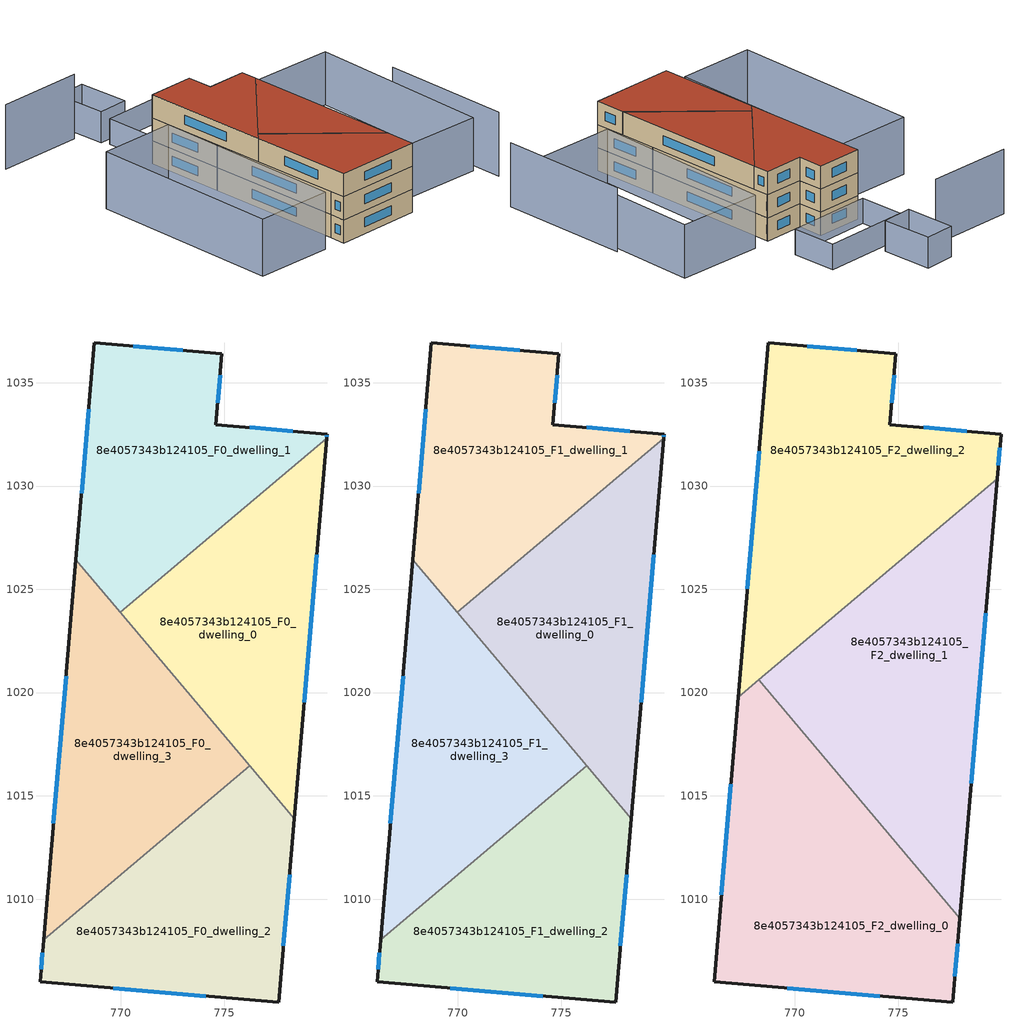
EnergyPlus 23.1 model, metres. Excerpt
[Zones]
8e4057343b124105_F0_dwelling_0
 floor ground (EU_floor_Construction): 779.96,1032.32 778.4,1013.9 769.97,1023.89 z0
 wall outside (EU_wall_Construction): 778.4,1013.9 779.96,1032.32 z0:3
 wall to 8e4057343b124105_F0_dwelling_1 (EU_wall_Construction): 779.96,1032.32 769.97,1023.89 z0:3
 wall to 8e4057343b124105_F0_dwelling_3 (EU_wall_Construction): 769.97,1023.89 776.25,1016.45 z0:3
 wall to 8e4057343b124105_F0_dwelling_2 (EU_wall_Construction): 776.25,1016.45 778.4,1013.9 z0:3
 window (EU_Window_Construction): 778.87,1019.54 779.48,1026.68 z0.92:2.08
8e4057343b124105_F0_dwelling_1
 floor ground (EU_floor_Construction): 779.98,1032.52 779.96,1032.32 769.97,1023.89 767.82,1026.44 768.72,1036.94 774.89,1036.41 774.6,1032.97 z0
 wall outside (EU_wall_Construction): 779.96,1032.32 779.98,1032.52 774.6,1032.97 774.89,1036.41 768.72,1036.94 767.82,1026.44 z0:3
 wall to 8e4057343b124105_F0_dwelling_3 (EU_wall_Construction): 767.82,1026.44 769.97,1023.89 z0:3
 window (EU_Window_Construction): 779.97,1032.38 779.97,1032.46 / 768.44,1033.72 768.1,1029.65 / 773,1036.57 770.61,1036.78 / 774.69,1034.03 774.8,1035.36 / 778.33,1032.66 776.25,1032.83 z0.92:2.08
8e4057343b124105_F0_dwelling_2
 floor ground (EU_floor_Construction): 776.25,1016.45 778.4,1013.9 777.64,1005.01 766.08,1005.99 766.26,1008.03 z0
 wall outside (EU_wall_Construction): 766.26,1008.03 766.08,1005.99 777.64,1005.01 778.4,1013.9 z0:3
 wall to 8e4057343b124105_F0_dwelling_3 (EU_wall_Construction): 776.25,1016.45 766.26,1008.03 z0:3
 window (EU_Window_Construction): 777.87,1007.73 778.16,1011.18 / 769.62,1005.69 774.1,1005.31 / 766.2,1007.4 766.14,1006.61 z0.92:2.08
8e4057343b124105_F0_dwelling_3
 floor ground (EU_floor_Construction): 767.82,1026.44 776.25,1016.45 766.26,1008.03 z0
 wall outside (EU_wall_Construction): 767.82,1026.44 766.26,1008.03 z0:3
 window (EU_Window_Construction): 767.34,1020.8 766.74,1013.67 z0.92:2.08
8e4057343b124105_F1_dwelling_0
 floor to 8e4057343b124105_F0_dwelling_0 (EU_floor_Construction): 779.96,1032.32 778.4,1013.9 769.97,1023.89 z3
 wall outside (EU_wall_Construction): 778.4,1013.9 779.96,1032.32 z3:6
 wall to 8e4057343b124105_F1_dwelling_1 (EU_wall_Construction): 779.96,1032.32 769.97,1023.89 z3:6
 wall to 8e4057343b124105_F1_dwelling_3 (EU_wall_Construction): 769.97,1023.89 776.25,1016.45 z3:6
 wall to 8e4057343b124105_F1_dwelling_2 (EU_wall_Construction): 776.25,1016.45 778.4,1013.9 z3:6
 window (EU_Window_Construction): 778.87,1019.54 779.48,1026.68 z3.92:5.08
8e4057343b124105_F1_dwelling_1
 floor to 8e4057343b124105_F0_dwelling_1 (EU_floor_Construction): 779.98,1032.52 779.96,1032.32 769.97,1023.89 767.82,1026.44 768.72,1036.94 774.89,1036.41 774.6,1032.97 z3
 wall outside (EU_wall_Construction): 779.96,1032.32 779.98,1032.52 774.6,1032.97 774.89,1036.41 768.72,1036.94 767.82,1026.44 z3:6
 wall to 8e4057343b124105_F1_dwelling_3 (EU_wall_Construction): 767.82,1026.44 769.97,1023.89 z3:6
 window (EU_Window_Construction): 779.97,1032.38 779.97,1032.46 / 768.44,1033.72 768.1,1029.65 / 773,1036.57 770.61,1036.78 / 774.69,1034.03 774.8,1035.36 / 778.33,1032.66 776.25,1032.83 z3.92:5.08
8e4057343b124105_F1_dwelling_2
 floor to 8e4057343b124105_F0_dwelling_2 (EU_floor_Construction): 776.25,1016.45 778.4,1013.9 777.64,1005.01 766.08,1005.99 766.26,1008.03 z3
 wall outside (EU_wall_Construction): 766.26,1008.03 766.08,1005.99 777.64,1005.01 778.4,1013.9 z3:6
 wall to 8e4057343b124105_F1_dwelling_3 (EU_wall_Construction): 776.25,1016.45 766.26,1008.03 z3:6
 window (EU_Window_Construction): 777.87,1007.73 778.16,1011.18 / 769.62,1005.69 774.1,1005.31 / 766.2,1007.4 766.14,1006.61 z3.92:5.08
8e4057343b124105_F1_dwelling_3
 floor to 8e4057343b124105_F0_dwelling_3 (EU_floor_Construction): 767.82,1026.44 776.25,1016.45 766.26,1008.03 z3
 wall outside (EU_wall_Construction): 767.82,1026.44 766.26,1008.03 z3:6
 window (EU_Window_Construction): 767.34,1020.8 766.74,1013.67 z3.92:5.08
8e4057343b124105_F2_dwelling_0
 floor to 8e4057343b124105_F1_dwelling_2 (EU_floor_Construction): 773.63,1014.25 777.99,1009.09 777.64,1005.01 766.08,1005.99 766.26,1008.03 z6
 floor to 8e4057343b124105_F1_dwelling_3 (EU_floor_Construction): 768.26,1020.62 773.63,1014.25 766.26,1008.03 767.26,1019.78 z6
 wall outside (EU_wall_Construction): 767.26,1019.78 766.08,1005.99 777.64,1005.01 777.99,1009.09 z6:9
 wall to 8e4057343b124105_F2_dwelling_1 (EU_wall_Construction): 777.99,1009.09 768.26,1020.62 z6:9
 wall to 8e4057343b124105_F2_dwelling_2 (EU_wall_Construction): 768.26,1020.62 767.26,1019.78 z6:9
 window (EU_Window_Construction): 766.9,1015.55 766.44,1010.21 / 777.75,1006.26 777.88,1007.84 / 769.62,1005.69 774.1,1005.31 z6.92:8.08
 roof outside (EU_roof_Construction): 777.64,1005.01 777.99,1009.09 768.26,1020.62 767.26,1019.78 766.08,1005.99 z9
8e4057343b124105_F2_dwelling_1
 floor to 8e4057343b124105_F1_dwelling_0 (EU_floor_Construction): 779.79,1030.35 778.4,1013.9 770.87,1022.82 z6
 floor to 8e4057343b124105_F1_dwelling_2 (EU_floor_Construction): 776.25,1016.45 778.4,1013.9 777.99,1009.09 773.63,1014.25 z6
 floor to 8e4057343b124105_F1_dwelling_3 (EU_floor_Construction): 770.87,1022.82 776.25,1016.45 773.63,1014.25 768.26,1020.62 z6
 wall outside (EU_wall_Construction): 777.99,1009.09 779.79,1030.35 z6:9
 wall to 8e4057343b124105_F2_dwelling_2 (EU_wall_Construction): 779.79,1030.35 768.26,1020.62 z6:9
 window (EU_Window_Construction): 778.54,1015.6 779.24,1023.84 z6.92:8.08
 roof outside (EU_roof_Construction): 777.99,1009.09 779.79,1030.35 768.26,1020.62 z9
8e4057343b124105_F2_dwelling_2
 floor to 8e4057343b124105_F1_dwelling_1 (EU_floor_Construction): 779.98,1032.52 779.96,1032.32 769.97,1023.89 767.82,1026.44 768.72,1036.94 774.89,1036.41 774.6,1032.97 z6
 floor to 8e4057343b124105_F1_dwelling_0 (EU_floor_Construction): 779.96,1032.32 779.79,1030.35 770.87,1022.82 769.97,1023.89 z6
 floor to 8e4057343b124105_F1_dwelling_3 (EU_floor_Construction): 767.82,1026.44 770.87,1022.82 767.26,1019.78 z6
 wall outside (EU_wall_Construction): 779.79,1030.35 779.98,1032.52 774.6,1032.97 774.89,1036.41 768.72,1036.94 767.26,1019.78 z6:9
 window (EU_Window_Construction): 778.33,1032.66 776.25,1032.83 / 779.85,1031.01 779.92,1031.85 / 768.27,1031.68 767.7,1025.03 / 773,1036.57 770.61,1036.78 / 774.69,1034.03 774.8,1035.36 z6.92:8.08
 roof outside (EU_roof_Construction): 779.79,1030.35 779.98,1032.52 774.6,1032.97 774.89,1036.41 768.72,1036.94 767.26,1019.78 z9
shading: 766.1,1032.45 763.43,1006.68 / 763.43,1006.68 753.16,1007.75 / 753.16,1007.75 755.83,1033.51 / 755.83,1033.51 766.1,1032.45 z0:7.4; 791.61,1003.26 793.3,1020.58 z0:8.3; 779.41,1007.93 782.43,1032.65 / 782.43,1032.65 793.9,1031.25 / 793.9,1031.25 790.88,1006.53 / 790.88,1006.53 779.41,1007.93 z0:6.9; 769.27,1038.15 769.71,1044.16 / 769.71,1044.16 781.23,1043.32 / 781.23,1043.32 780.79,1037.32 / 780.79,1037.32 769.27,1038.15 z0:3.3; 773.85,1051.72 773.49,1044.98 / 773.49,1044.98 769.44,1045.2 / 769.44,1045.2 769.81,1051.94 / 769.81,1051.94 773.85,1051.72 z0:4; 768.24,1048.33 756.81,1049.37 z0:8.4
[Building]
EU S2 Campaign: North Axis=0; Terrain=City; Solar Distribution=FullExterior
[Site:Location]
Cape.Town.Intl.AP: Latitude=-33.965; Longitude=18.602; Time Zone=2; Elevation=46
[SizingPeriod:WeatherFileDays]
AnnualSizingPeriod: Begin Month=1; Begin Day of Month=1; End Month=12; End Day of Month=31; Day of Week for Start Day=Monday; Use Weather File Daylight Saving Period=No; Use Weather File Rain and Snow Indicators=No
[MATERIAL]
EU_InternalMass_Material: Roughness=MediumRough; Thickness=0.1; Conductivity=1; Density=1800; Specific Heat=900; Thermal Absorptance=0.9; Solar Absorptance=0.7; Visible Absorptance=0.7
[MATERIAL:NOMASS] Roughness=MediumRough; Thermal Absorptance=0.9; Solar Absorptance=0.7; Visible Absorptance=0.7
Name | Thermal Resistance
EU_wall_NoMass | 0.443251
EU_roof_NoMass | 0.403317
EU_floor_NoMass | 0.599929
[WINDOWMATERIAL:SIMPLEGLAZINGSYSTEM]
EU_Window_SimpleGlazing: UFactor=4.90254; Solar Heat Gain Coefficient=0.85; Visible Transmittance=0.85
[CONSTRUCTION]
EU_wall_Construction: EU_wall_NoMass
EU_roof_Construction: EU_roof_NoMass
EU_floor_Construction: EU_floor_NoMass
EU_Window_Construction: EU_Window_SimpleGlazing
EU_InternalMass_Construction: EU_InternalMass_Material
[ZONE] Type=1; Multiplier=1; Ceiling Height=autocalculate; Floor Area=autocalculate; Part of Total Floor Area=Yes
Name | Volume
8e4057343b124105_F0_dwelling_0; 8e4057343b124105_F1_dwelling_0 | 256.159
8e4057343b124105_F2_dwelling_0 | 341.555
8e4057343b124105_F0_dwelling_1; 8e4057343b124105_F1_dwelling_1 | 256.128
8e4057343b124105_F2_dwelling_1 | 341.521
8e4057343b124105_F0_dwelling_2; 8e4057343b124105_F1_dwelling_2 | 256.14
8e4057343b124105_F2_dwelling_2 | 341.542
8e4057343b124105_F0_dwelling_3; 8e4057343b124105_F1_dwelling_3 | 256.146
[INTERNALMASS] Construction=EU_InternalMass_Construction
Name | Zone or ZoneList | Surface Area
8e4057343b124105_F0_dwelling_0_EU_InternalMass | 8e4057343b124105_F0_dwelling_0 | 85.3861
8e4057343b124105_F0_dwelling_1_EU_InternalMass | 8e4057343b124105_F0_dwelling_1 | 85.3762
8e4057343b124105_F0_dwelling_2_EU_InternalMass | 8e4057343b124105_F0_dwelling_2 | 85.3798
8e4057343b124105_F0_dwelling_3_EU_InternalMass | 8e4057343b124105_F0_dwelling_3 | 85.3819
8e4057343b124105_F1_dwelling_0_EU_InternalMass | 8e4057343b124105_F1_dwelling_0 | 85.3861
8e4057343b124105_F1_dwelling_1_EU_InternalMass | 8e4057343b124105_F1_dwelling_1 | 85.3762
8e4057343b124105_F1_dwelling_2_EU_InternalMass | 8e4057343b124105_F1_dwelling_2 | 85.3798
8e4057343b124105_F1_dwelling_3_EU_InternalMass | 8e4057343b124105_F1_dwelling_3 | 85.3819
8e4057343b124105_F2_dwelling_0_EU_InternalMass | 8e4057343b124105_F2_dwelling_0 | 113.848
8e4057343b124105_F2_dwelling_1_EU_InternalMass | 8e4057343b124105_F2_dwelling_1 | 113.837
8e4057343b124105_F2_dwelling_2_EU_InternalMass | 8e4057343b124105_F2_dwelling_2 | 113.847
[OTHEREQUIPMENT] Fuel Type=Electricity; Design Level Calculation Method=Watts/Area; Power per Zone Floor Area=1; Fraction Latent=0; Fraction Radiant=0; Fraction Lost=0; Carbon Dioxide Generation Rate=0; EndUse Subcategory=EU_Step8_InternalGains
Name | Zone or ZoneList or Space or SpaceList | Schedule
EU_Step8_InternalGain_8e4057343b124105_F0_dwelling_0_f000 | 8e4057343b124105_F0_dwelling_0 | EU_Step8_GainSchedule_8e4057343b124105_F0_dwelling_0_f000
EU_Step8_InternalGain_8e4057343b124105_F0_dwelling_1_f000 | 8e4057343b124105_F0_dwelling_1 | EU_Step8_GainSchedule_8e4057343b124105_F0_dwelling_1_f000
EU_Step8_InternalGain_8e4057343b124105_F0_dwelling_2_f000 | 8e4057343b124105_F0_dwelling_2 | EU_Step8_GainSchedule_8e4057343b124105_F0_dwelling_2_f000
EU_Step8_InternalGain_8e4057343b124105_F0_dwelling_3_f000 | 8e4057343b124105_F0_dwelling_3 | EU_Step8_GainSchedule_8e4057343b124105_F0_dwelling_3_f000
EU_Step8_InternalGain_8e4057343b124105_F1_dwelling_0_f000 | 8e4057343b124105_F1_dwelling_0 | EU_Step8_GainSchedule_8e4057343b124105_F1_dwelling_0_f000
EU_Step8_InternalGain_8e4057343b124105_F1_dwelling_1_f000 | 8e4057343b124105_F1_dwelling_1 | EU_Step8_GainSchedule_8e4057343b124105_F1_dwelling_1_f000
EU_Step8_InternalGain_8e4057343b124105_F1_dwelling_2_f000 | 8e4057343b124105_F1_dwelling_2 | EU_Step8_GainSchedule_8e4057343b124105_F1_dwelling_2_f000
EU_Step8_InternalGain_8e4057343b124105_F1_dwelling_3_f000 | 8e4057343b124105_F1_dwelling_3 | EU_Step8_GainSchedule_8e4057343b124105_F1_dwelling_3_f000
EU_Step8_InternalGain_8e4057343b124105_F2_dwelling_0_f000 | 8e4057343b124105_F2_dwelling_0 | EU_Step8_GainSchedule_8e4057343b124105_F2_dwelling_0_f000
EU_Step8_InternalGain_8e4057343b124105_F2_dwelling_1_f000 | 8e4057343b124105_F2_dwelling_1 | EU_Step8_GainSchedule_8e4057343b124105_F2_dwelling_1_f000
EU_Step8_InternalGain_8e4057343b124105_F2_dwelling_2_f000 | 8e4057343b124105_F2_dwelling_2 | EU_Step8_GainSchedule_8e4057343b124105_F2_dwelling_2_f000
[ZONEVENTILATION:DESIGNFLOWRATE] Schedule=EU_AlwaysOn; Design Flow Rate Calculation Method=AirChanges/Hour; Air Changes per Hour=0.713097; Ventilation Type=Natural; Fan Pressure Rise=0; Fan Total Efficiency=1; Constant Term Coefficient=1; Temperature Term Coefficient=0; Velocity Term Coefficient=0; Velocity Squared Term Coefficient=0; Minimum Indoor Temperature=-100; Maximum Indoor Temperature=100; Delta Temperature=-100; Minimum Outdoor Temperature=-100; Maximum Outdoor Temperature=100; Maximum Wind Speed=40
Name | Zone or ZoneList or Space or SpaceList
EU_ConstantAir_8e4057343b124105_F0_dwelling_0 | 8e4057343b124105_F0_dwelling_0
EU_ConstantAir_8e4057343b124105_F0_dwelling_1 | 8e4057343b124105_F0_dwelling_1
EU_ConstantAir_8e4057343b124105_F0_dwelling_2 | 8e4057343b124105_F0_dwelling_2
EU_ConstantAir_8e4057343b124105_F0_dwelling_3 | 8e4057343b124105_F0_dwelling_3
EU_ConstantAir_8e4057343b124105_F1_dwelling_0 | 8e4057343b124105_F1_dwelling_0
EU_ConstantAir_8e4057343b124105_F1_dwelling_1 | 8e4057343b124105_F1_dwelling_1
EU_ConstantAir_8e4057343b124105_F1_dwelling_2 | 8e4057343b124105_F1_dwelling_2
EU_ConstantAir_8e4057343b124105_F1_dwelling_3 | 8e4057343b124105_F1_dwelling_3
EU_ConstantAir_8e4057343b124105_F2_dwelling_0 | 8e4057343b124105_F2_dwelling_0
EU_ConstantAir_8e4057343b124105_F2_dwelling_1 | 8e4057343b124105_F2_dwelling_1
EU_ConstantAir_8e4057343b124105_F2_dwelling_2 | 8e4057343b124105_F2_dwelling_2
[HVACTEMPLATE:THERMOSTAT] Constant Heating Setpoint=20; Constant Cooling Setpoint=50
EU_HeatOnly_8e4057343b124105_F0_dwelling_0; EU_HeatOnly_8e4057343b124105_F0_dwelling_1; EU_HeatOnly_8e4057343b124105_F0_dwelling_2; EU_HeatOnly_8e4057343b124105_F0_dwelling_3; EU_HeatOnly_8e4057343b124105_F1_dwelling_0; EU_HeatOnly_8e4057343b124105_F1_dwelling_1; EU_HeatOnly_8e4057343b124105_F1_dwelling_2; EU_HeatOnly_8e4057343b124105_F1_dwelling_3; EU_HeatOnly_8e4057343b124105_F2_dwelling_0; EU_HeatOnly_8e4057343b124105_F2_dwelling_1; EU_HeatOnly_8e4057343b124105_F2_dwelling_2
[HVACTEMPLATE:ZONE:IDEALLOADSAIRSYSTEM] System Availability Schedule=EU_AlwaysOn; Maximum Heating Supply Air Temperature=50; Minimum Cooling Supply Air Temperature=13; Maximum Heating Supply Air Humidity Ratio=0.0156; Minimum Cooling Supply Air Humidity Ratio=0.0077; Heating Limit=NoLimit; Cooling Limit=NoLimit; Heating Availability Schedule=EU_AlwaysOn; Cooling Availability Schedule=EU_CoolingOff; Dehumidification Control Type=ConstantSensibleHeatRatio; Cooling Sensible Heat Ratio=0.7; Dehumidification Setpoint=60; Humidification Control Type=None; Humidification Setpoint=30; Outdoor Air Method=None; Outdoor Air Flow Rate per Person=0.00944; Outdoor Air Flow Rate per Zone Floor Area=0; Outdoor Air Flow Rate per Zone=0; Demand Controlled Ventilation Type=None; Outdoor Air Economizer Type=NoEconomizer; Heat Recovery Type=None; Sensible Heat Recovery Effectiveness=0.7; Latent Heat Recovery Effectiveness=0.65
Name | Template Thermostat
8e4057343b124105_F0_dwelling_0 | EU_HeatOnly_8e4057343b124105_F0_dwelling_0
8e4057343b124105_F0_dwelling_1 | EU_HeatOnly_8e4057343b124105_F0_dwelling_1
8e4057343b124105_F0_dwelling_2 | EU_HeatOnly_8e4057343b124105_F0_dwelling_2
8e4057343b124105_F0_dwelling_3 | EU_HeatOnly_8e4057343b124105_F0_dwelling_3
8e4057343b124105_F1_dwelling_0 | EU_HeatOnly_8e4057343b124105_F1_dwelling_0
8e4057343b124105_F1_dwelling_1 | EU_HeatOnly_8e4057343b124105_F1_dwelling_1
8e4057343b124105_F1_dwelling_2 | EU_HeatOnly_8e4057343b124105_F1_dwelling_2
8e4057343b124105_F1_dwelling_3 | EU_HeatOnly_8e4057343b124105_F1_dwelling_3
8e4057343b124105_F2_dwelling_0 | EU_HeatOnly_8e4057343b124105_F2_dwelling_0
8e4057343b124105_F2_dwelling_1 | EU_HeatOnly_8e4057343b124105_F2_dwelling_1
8e4057343b124105_F2_dwelling_2 | EU_HeatOnly_8e4057343b124105_F2_dwelling_2
[SIZING:ZONE] Zone Cooling Design Supply Air Temperature Input Method=SupplyAirTemperature; Zone Cooling Design Supply Air Temperature=13; Zone Heating Design Supply Air Temperature Input Method=SupplyAirTemperature; Zone Heating Design Supply Air Temperature=50; Zone Cooling Design Supply Air Humidity Ratio=0.008; Zone Heating Design Supply Air Humidity Ratio=0.008; Cooling Design Air Flow Method=DesignDay; Cooling Design Air Flow Rate=0; Cooling Minimum Air Flow per Zone Floor Area=0.000762; Cooling Minimum Air Flow=0; Cooling Minimum Air Flow Fraction=0.2; Heating Design Air Flow Method=DesignDay; Heating Design Air Flow Rate=0; Heating Maximum Air Flow per Zone Floor Area=0.002032; Heating Maximum Air Flow=0.141576; Heating Maximum Air Flow Fraction=0.3; Account for Dedicated Outdoor Air System=No; Dedicated Outdoor Air System Control Strategy=NeutralSupplyAir; Dedicated Outdoor Air Low Setpoint Temperature for Design=autosize; Dedicated Outdoor Air High Setpoint Temperature for Design=autosize; Zone Load Sizing Method=Sensible Load Only No Latent Load; Zone Latent Cooling Design Supply Air Humidity Ratio Input Method=HumidityRatioDifference; Zone Cooling Design Supply Air Humidity Ratio Difference=0.005; Zone Latent Heating Design Supply Air Humidity Ratio Input Method=HumidityRatioDifference; Zone Humidification Design Supply Air Humidity Ratio Difference=0.005
8e4057343b124105_F0_dwelling_0; 8e4057343b124105_F0_dwelling_1; 8e4057343b124105_F0_dwelling_2; 8e4057343b124105_F0_dwelling_3; 8e4057343b124105_F1_dwelling_0; 8e4057343b124105_F1_dwelling_1; 8e4057343b124105_F1_dwelling_2; 8e4057343b124105_F1_dwelling_3; 8e4057343b124105_F2_dwelling_0; 8e4057343b124105_F2_dwelling_1; 8e4057343b124105_F2_dwelling_2
[SCHEDULE:CONSTANT]
Name | Hourly Value
EU_AlwaysOn | 1
EU_CoolingOff | 0
[SCHEDULE:FILE] Column Number=1; Rows to Skip at Top=0; Number of Hours of Data=8760; Column Separator=Comma; Interpolate to Timestep=No; Minutes per Item=60; Adjust Schedule for Daylight Savings=Yes
Name | File
EU_Step8_GainSchedule_8e4057343b124105_F0_dwelling_0_f000 | ../../schedules/8e4057343b124105/8e4057343b124105_F0_dwelling_0_f000_gain.csv
EU_Step8_GainSchedule_8e4057343b124105_F0_dwelling_1_f000 | ../../schedules/8e4057343b124105/8e4057343b124105_F0_dwelling_1_f000_gain.csv
EU_Step8_GainSchedule_8e4057343b124105_F0_dwelling_2_f000 | ../../schedules/8e4057343b124105/8e4057343b124105_F0_dwelling_2_f000_gain.csv
EU_Step8_GainSchedule_8e4057343b124105_F0_dwelling_3_f000 | ../../schedules/8e4057343b124105/8e4057343b124105_F0_dwelling_3_f000_gain.csv
EU_Step8_GainSchedule_8e4057343b124105_F1_dwelling_0_f000 | ../../schedules/8e4057343b124105/8e4057343b124105_F1_dwelling_0_f000_gain.csv
EU_Step8_GainSchedule_8e4057343b124105_F1_dwelling_1_f000 | ../../schedules/8e4057343b124105/8e4057343b124105_F1_dwelling_1_f000_gain.csv
EU_Step8_GainSchedule_8e4057343b124105_F1_dwelling_2_f000 | ../../schedules/8e4057343b124105/8e4057343b124105_F1_dwelling_2_f000_gain.csv
EU_Step8_GainSchedule_8e4057343b124105_F1_dwelling_3_f000 | ../../schedules/8e4057343b124105/8e4057343b124105_F1_dwelling_3_f000_gain.csv
EU_Step8_GainSchedule_8e4057343b124105_F2_dwelling_0_f000 | ../../schedules/8e4057343b124105/8e4057343b124105_F2_dwelling_0_f000_gain.csv
EU_Step8_GainSchedule_8e4057343b124105_F2_dwelling_1_f000 | ../../schedules/8e4057343b124105/8e4057343b124105_F2_dwelling_1_f000_gain.csv
EU_Step8_GainSchedule_8e4057343b124105_F2_dwelling_2_f000 | ../../schedules/8e4057343b124105/8e4057343b124105_F2_dwelling_2_f000_gain.csv
